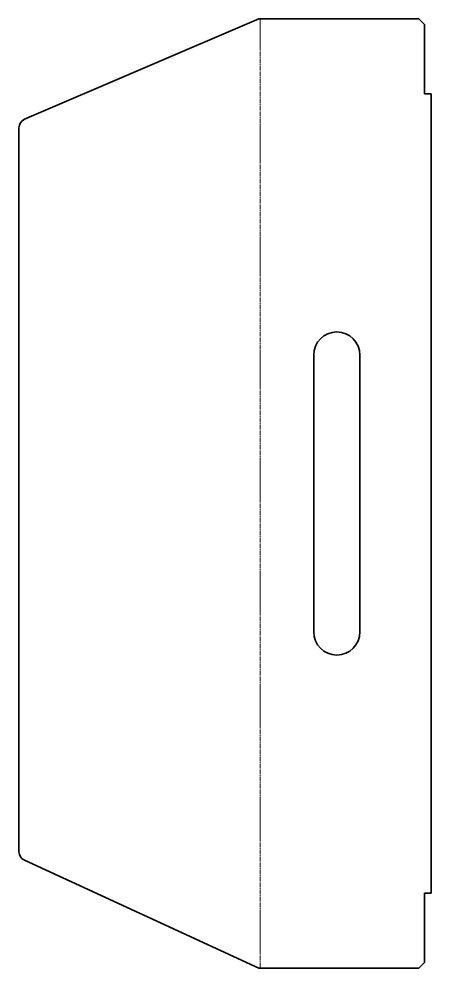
# Model space of a CAD drawing. Header units: millimetres. Extents: x 0 to 223, y 0 to 514.
import ezdxf

# ---------------------------------------------------------------- set-up
doc = ezdxf.new("R2010")
doc.units = ezdxf.units.MM
doc.linetypes.add('Chain', pattern=[13.68, 9.12, -1.14, 2.28, -1.14])
doc.layers.add('SIMUMAK Bend Centerline (ISO)', color=7, linetype='Chain', lineweight=9)
doc.layers.add('SIMUMAK Visible (ISO)', color=7, linetype='Continuous', lineweight=35)

# ---------------------------------------------------------------- blocks, each defined once
blk = doc.blocks.new('SIL-027-CSPL-01_Sheet_4_SIL-027-CSPL-01 (Desplegada)')
at = {"layer": 'SIMUMAK Bend Centerline (ISO)', "ltscale": 0.263158}
blk.add_line((19, 257), (19, -257), dxfattribs=at)
at = {"layer": 'SIMUMAK Visible (ISO)'}
for p, q in [((18.25, 257), (-108.47, 202.69)), ((105, 257), (18.25, 257)), ((108, 254), (105, 257)), ((108, 216.5), (108, 254)), ((111.5, 216.5), (108, 216.5)), ((111.5, -216.5), (111.5, 216.5)), ((-111.5, 198.09), (-111.5, -194.12)), ((48, -75), (48, 75)), ((73, 75), (73, -75)), ((-108.59, -198.66), (18.25, -257)), ((108, -216.5), (111.5, -216.5)), ((108, -254), (108, -216.5)), ((18.25, -257), (105, -257)), ((105, -257), (108, -254))]:
    blk.add_line(p, q, dxfattribs=at)
at = {"layer": 'SIMUMAK Visible (ISO)', "extrusion": (0, 0, -1)}
for centre, radius, start, end in [((106.5, 198.09), 5, 0, 66.8), ((-60.5, 75), 12.5, 0, 180), ((-60.5, -75), 12.5, 180, 0), ((106.5, -194.12), 5, 294.7, 360)]:
    blk.add_arc(centre, radius, start, end, dxfattribs=at)

msp = doc.modelspace()

# ---------------------------------------------------------------- block references
msp.add_blockref('SIL-027-CSPL-01_Sheet_4_SIL-027-CSPL-01 (Desplegada)', (111.5, 257))

doc.saveas('drawing.dxf')
